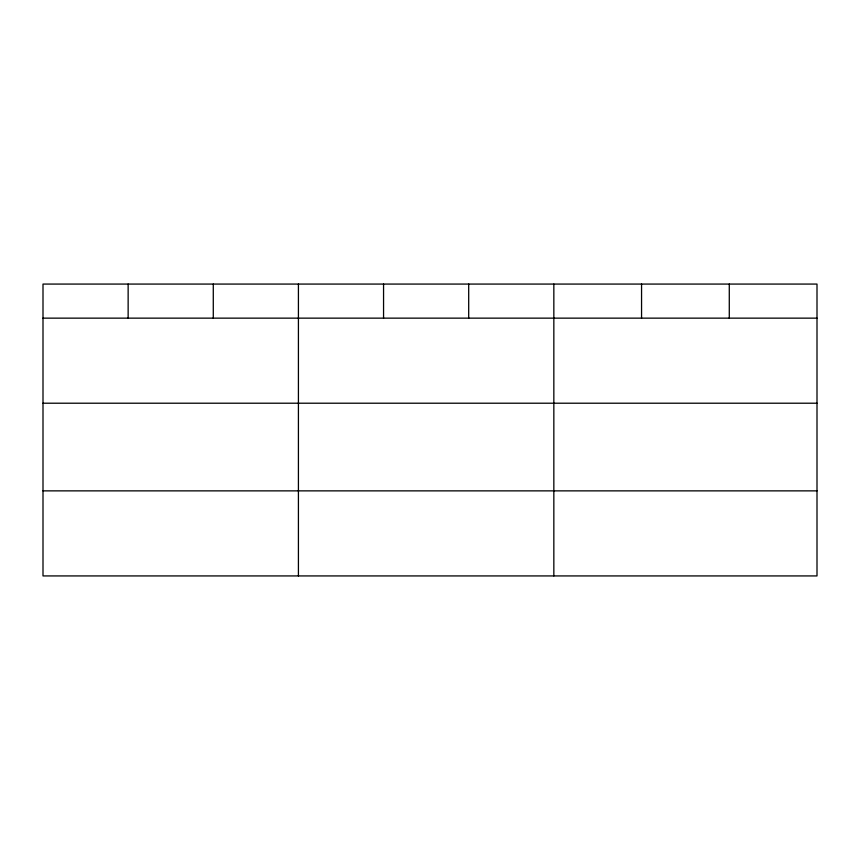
<?xml version="1.0" encoding="UTF-8"?>
<svg xmlns="http://www.w3.org/2000/svg" width="860" height="860" viewBox="0 0 860 860"><rect width="100%" height="100%" fill="white"/><g stroke="black" fill="none" stroke-linecap="round" stroke-linejoin="round"><path stroke-width="1.29" d="M817 403.211L817 284.069L43 284.069L43 575.931L817 575.931L817 403.211L43 403.211M43 318.146L817 318.146M43 490.866L817 490.866M729.28 284.069L729.28 318.146M641.56 284.069L641.56 318.146M553.84 284.069L553.84 575.931M468.7 284.069L468.7 318.146M383.56 284.069L383.56 318.146M298.42 284.069L298.42 575.931M213.28 284.069L213.28 318.146M128.14 284.069L128.14 318.146"/></g></svg>
